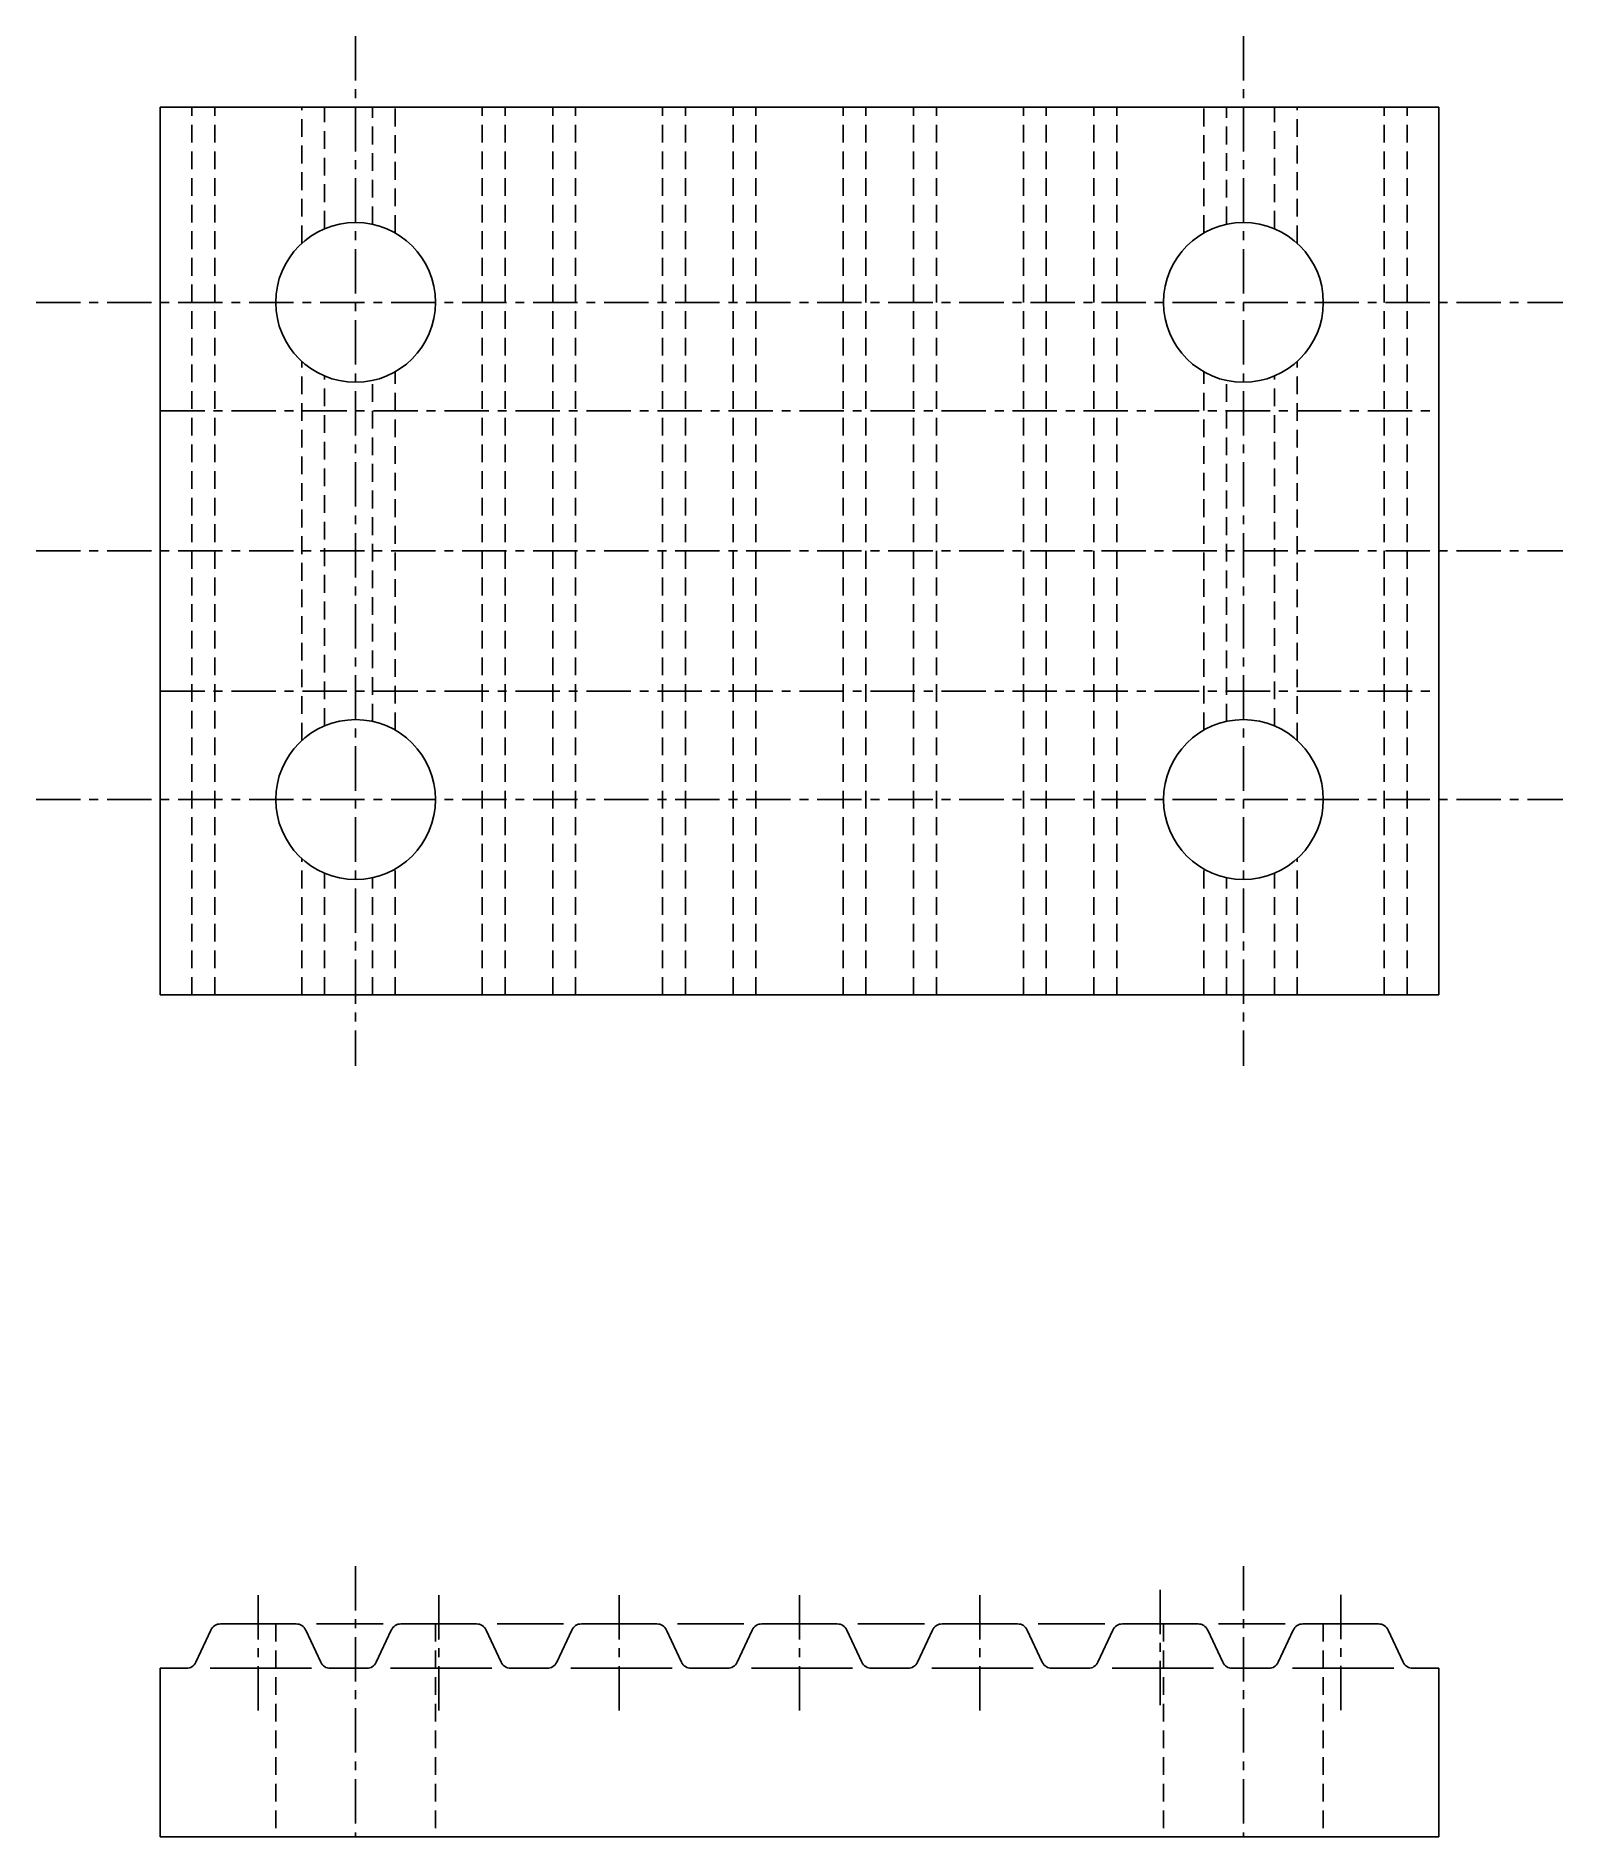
# Model space of a CAD drawing. Extents: x -286 to -194, y -61 to 77.
# Drawn here: x -236.7 to -193.7, y 26.6 to 77.3 of the extents above; entities outside this region: 2.
import ezdxf

# ---------------------------------------------------------------- set-up
doc = ezdxf.new("R2010")
doc.units = 0
doc.linetypes.add('CENTER', pattern=[2, 1.25, -0.25, 0.25, -0.25])
doc.linetypes.add('DASHED', pattern=[0.75, 0.5, -0.25])
doc.layers.get('0').update_dxf_attribs({"linetype": 'CONTINUOUS'})
doc.layers.add('CENTER', color=1, linetype='CENTER')

msp = doc.modelspace()

# ---------------------------------------------------------------- linework, layer by layer
at = {"color": 7, "linetype": 'CONTINUOUS'}
for p, q in [((-197.181, 75.302), (-233.181, 75.302)), ((-233.181, 50.302), (-233.181, 75.302)), ((-197.181, 50.302), (-197.181, 75.302)), ((-233.181, 50.302), (-197.181, 50.302)), ((-231.485, 32.59), (-229.358, 32.59)), ((-226.906, 32.59), (-228.779, 32.59)), ((-226.405, 32.59), (-224.278, 32.59)), ((-221.826, 32.59), (-223.699, 32.59)), ((-221.325, 32.59), (-219.198, 32.59)), ((-216.746, 32.59), (-218.619, 32.59)), ((-216.245, 32.59), (-214.118, 32.59)), ((-211.666, 32.59), (-213.539, 32.59)), ((-211.165, 32.59), (-209.038, 32.59)), ((-206.586, 32.59), (-208.459, 32.59)), ((-206.085, 32.59), (-203.958, 32.59)), ((-201.506, 32.59), (-203.379, 32.59)), ((-201.005, 32.59), (-198.878, 32.59)), ((-231.757, 32.417), (-232.179, 31.513)), ((-229.086, 32.417), (-228.664, 31.513)), ((-226.677, 32.417), (-227.099, 31.513)), ((-224.006, 32.417), (-223.584, 31.513)), ((-221.597, 32.417), (-222.019, 31.513)), ((-218.926, 32.417), (-218.504, 31.513)), ((-216.517, 32.417), (-216.939, 31.513)), ((-213.846, 32.417), (-213.424, 31.513)), ((-211.437, 32.417), (-211.859, 31.513)), ((-208.766, 32.417), (-208.344, 31.513)), ((-206.357, 32.417), (-206.779, 31.513)), ((-203.686, 32.417), (-203.264, 31.513)), ((-201.277, 32.417), (-201.699, 31.513)), ((-198.606, 32.417), (-198.184, 31.513)), ((-232.45, 31.34), (-233.181, 31.34)), ((-233.181, 31.34), (-233.181, 26.59)), ((-228.925, 31.34), (-231.777, 31.34)), ((-227.37, 31.34), (-228.392, 31.34)), ((-223.845, 31.34), (-226.697, 31.34)), ((-222.29, 31.34), (-223.312, 31.34)), ((-218.765, 31.34), (-221.617, 31.34)), ((-217.21, 31.34), (-218.232, 31.34)), ((-213.685, 31.34), (-216.537, 31.34)), ((-212.13, 31.34), (-213.152, 31.34)), ((-208.605, 31.34), (-211.457, 31.34)), ((-207.05, 31.34), (-208.072, 31.34)), ((-203.525, 31.34), (-206.377, 31.34)), ((-202.992, 31.34), (-201.97, 31.34)), ((-198.445, 31.34), (-201.297, 31.34)), ((-197.912, 31.34), (-197.181, 31.34)), ((-197.181, 31.34), (-197.181, 26.59)), ((-233.181, 26.59), (-197.181, 26.59))]:
    msp.add_line(p, q, dxfattribs=at)
at = {"color": 3, "linetype": 'DASHED'}
for p, q in [((-232.289, 50.302), (-232.289, 75.302)), ((-231.647, 50.302), (-231.647, 75.302)), ((-229.196, 71.465), (-229.196, 75.302)), ((-228.554, 71.876), (-228.554, 75.302)), ((-227.209, 72.001), (-227.209, 75.302)), ((-226.567, 71.756), (-226.567, 75.302)), ((-224.116, 50.302), (-224.116, 75.302)), ((-223.474, 50.302), (-223.474, 75.302)), ((-222.129, 50.302), (-222.129, 75.302)), ((-221.487, 50.302), (-221.487, 75.302)), ((-219.036, 50.302), (-219.036, 75.302)), ((-218.394, 50.302), (-218.394, 75.302)), ((-217.049, 50.302), (-217.049, 75.302)), ((-216.407, 50.302), (-216.407, 75.302)), ((-213.956, 50.302), (-213.956, 75.302)), ((-213.314, 50.302), (-213.314, 75.302)), ((-211.969, 50.302), (-211.969, 75.302)), ((-211.327, 50.302), (-211.327, 75.302)), ((-208.876, 50.302), (-208.876, 75.302)), ((-208.234, 50.302), (-208.234, 75.302)), ((-206.889, 50.302), (-206.889, 75.302)), ((-206.247, 50.302), (-206.247, 75.302)), ((-203.796, 71.756), (-203.796, 75.302)), ((-203.154, 72.001), (-203.154, 75.302)), ((-201.809, 71.876), (-201.809, 75.302)), ((-201.167, 71.465), (-201.167, 75.302)), ((-198.716, 50.302), (-198.716, 75.302)), ((-198.074, 50.302), (-198.074, 75.302)), ((-229.196, 57.465), (-229.196, 68.138)), ((-201.167, 57.465), (-201.167, 68.138)), ((-228.554, 57.876), (-228.554, 67.728)), ((-227.209, 58.001), (-227.209, 67.602)), ((-226.567, 57.756), (-226.567, 67.847)), ((-203.796, 57.756), (-203.796, 67.847)), ((-203.154, 58.001), (-203.154, 67.602)), ((-201.809, 57.876), (-201.809, 67.728)), ((-229.196, 50.302), (-229.196, 54.138)), ((-226.567, 50.302), (-226.567, 53.847)), ((-203.796, 50.302), (-203.796, 53.847)), ((-201.167, 50.302), (-201.167, 54.138)), ((-228.554, 50.302), (-228.554, 53.728)), ((-227.209, 50.302), (-227.209, 53.602)), ((-203.154, 50.302), (-203.154, 53.602)), ((-201.809, 50.302), (-201.809, 53.728)), ((-229.931, 32.59), (-229.931, 26.59)), ((-225.431, 32.59), (-225.431, 26.59)), ((-204.931, 32.59), (-204.931, 26.59)), ((-200.431, 32.59), (-200.431, 26.59))]:
    msp.add_line(p, q, dxfattribs=at)
at = {"color": 7, "linetype": 'CONTINUOUS'}
for centre in [(-227.681, 69.802), (-202.681, 69.802), (-227.681, 55.802), (-202.681, 55.802)]:
    msp.add_circle(centre, 2.25, dxfattribs=at)
for centre, start, end in [((-231.485, 32.29), 90, 155), ((-229.358, 32.29), 25, 90), ((-226.405, 32.29), 90, 155), ((-224.278, 32.29), 25, 90), ((-221.325, 32.29), 90, 155), ((-219.198, 32.29), 25, 90), ((-216.245, 32.29), 90, 155), ((-214.118, 32.29), 25, 90), ((-211.165, 32.29), 90, 155), ((-209.038, 32.29), 25, 90), ((-206.085, 32.29), 90, 155), ((-203.958, 32.29), 25, 90), ((-201.005, 32.29), 90, 155), ((-198.878, 32.29), 25, 90), ((-232.45, 31.64), 270, 335), ((-228.392, 31.64), 205, 270), ((-227.37, 31.64), 270, 335), ((-223.312, 31.64), 205, 270), ((-222.29, 31.64), 270, 335), ((-218.232, 31.64), 205, 270), ((-217.21, 31.64), 270, 335), ((-213.152, 31.64), 205, 270), ((-212.13, 31.64), 270, 335), ((-208.072, 31.64), 205, 270), ((-207.05, 31.64), 270, 335), ((-202.992, 31.64), 205, 270), ((-201.97, 31.64), 270, 335), ((-197.912, 31.64), 205, 270)]:
    msp.add_arc(centre, 0.3, start, end, dxfattribs=at)
at = {"layer": 'CENTER', "color": 1, "linetype": 'CENTER'}
for p, q in [((-227.681, 77.302), (-227.681, 48.302)), ((-202.681, 77.302), (-202.681, 48.302)), ((-236.681, 69.802), (-193.681, 69.802)), ((-233.181, 66.752), (-197.181, 66.752)), ((-236.681, 62.802), (-193.681, 62.802)), ((-233.181, 58.852), (-197.181, 58.852)), ((-236.681, 55.802), (-193.681, 55.802)), ((-227.681, 34.22), (-227.681, 26.59)), ((-202.681, 34.22), (-202.681, 26.59)), ((-230.421, 30.152), (-230.421, 33.553)), ((-225.341, 30.152), (-225.341, 33.553)), ((-220.261, 30.152), (-220.261, 33.553)), ((-215.181, 30.152), (-215.181, 33.553)), ((-210.101, 30.152), (-210.101, 33.553)), ((-205.021, 33.553), (-205.021, 30.152)), ((-199.941, 30.159), (-199.941, 33.553))]:
    msp.add_line(p, q, dxfattribs=at)

# ---------------------------------------------------------------- texts
at = {"color": 7, "linetype": 'CONTINUOUS'}
for s, p in [('TBCR-XL031', (-285.987, -49.998)), ('TBCRXL31', (-285.987, -60.81))]:
    msp.add_text(s, height=6, dxfattribs=at).set_placement(p)

doc.saveas('drawing.dxf')
